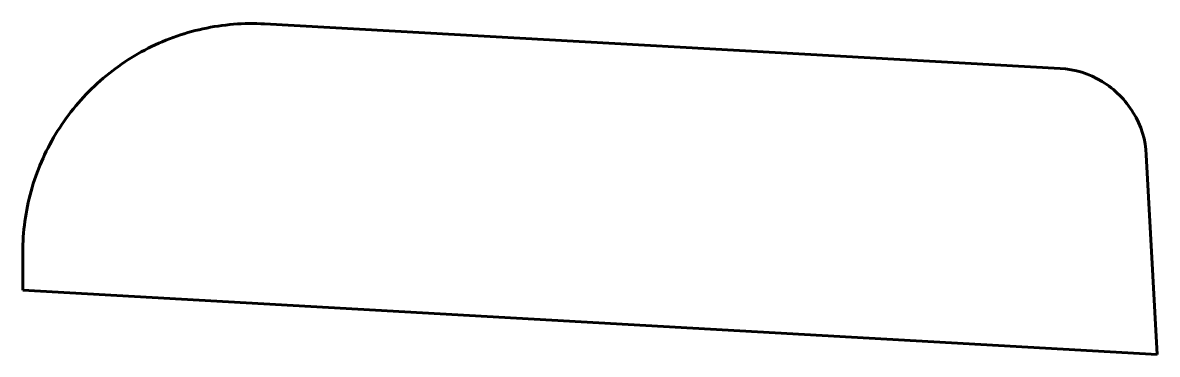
# Model space of a CAD drawing. Header units: millimetres. Extents: x -31.8 to -7, y 361.8 to 369.1.
import ezdxf

# ---------------------------------------------------------------- set-up
doc = ezdxf.new("R2010")
doc.units = ezdxf.units.MM
doc.linetypes.add('K5LT_BASIC', pattern=[0])

msp = doc.modelspace()

# ---------------------------------------------------------------- linework, layer by layer
at = {"color": 150, "linetype": 'K5LT_BASIC', "lineweight": 60, "true_color": 0x0080ff}
for p, q in [((-26.488, 369.049), (-9.117, 368.074)), ((-7.233, 366.187), (-6.992, 361.829)), ((-31.769, 363.231), (-31.769, 364.057))]:
    msp.add_line(p, q, dxfattribs=at)
msp.add_lwpolyline([(-6.992, 361.829), (-31.769, 363.231)], dxfattribs=at)
for points, knots in [([(-26.488, 369.049), (-26.938, 369.076), (-27.849, 369.001), (-29.134, 368.532), (-30.246, 367.735), (-31.104, 366.669), (-31.645, 365.413), (-31.77, 364.508), (-31.769, 364.057)], [0, 0, 0, 0, 1.351591, 2.703182, 4.054774, 5.406364, 6.757955, 8.109546, 8.109546, 8.109546, 8.109546]), ([(-7.233, 366.187), (-7.243, 366.508), (-7.451, 367.152), (-8.153, 367.855), (-8.796, 368.063), (-9.117, 368.074)], [0, 0, 0, 0, 0.963502, 1.927004, 2.890507, 2.890507, 2.890507, 2.890507])]:
    msp.add_open_spline(points, degree=3, knots=knots, dxfattribs=at)

doc.saveas('drawing.dxf')
